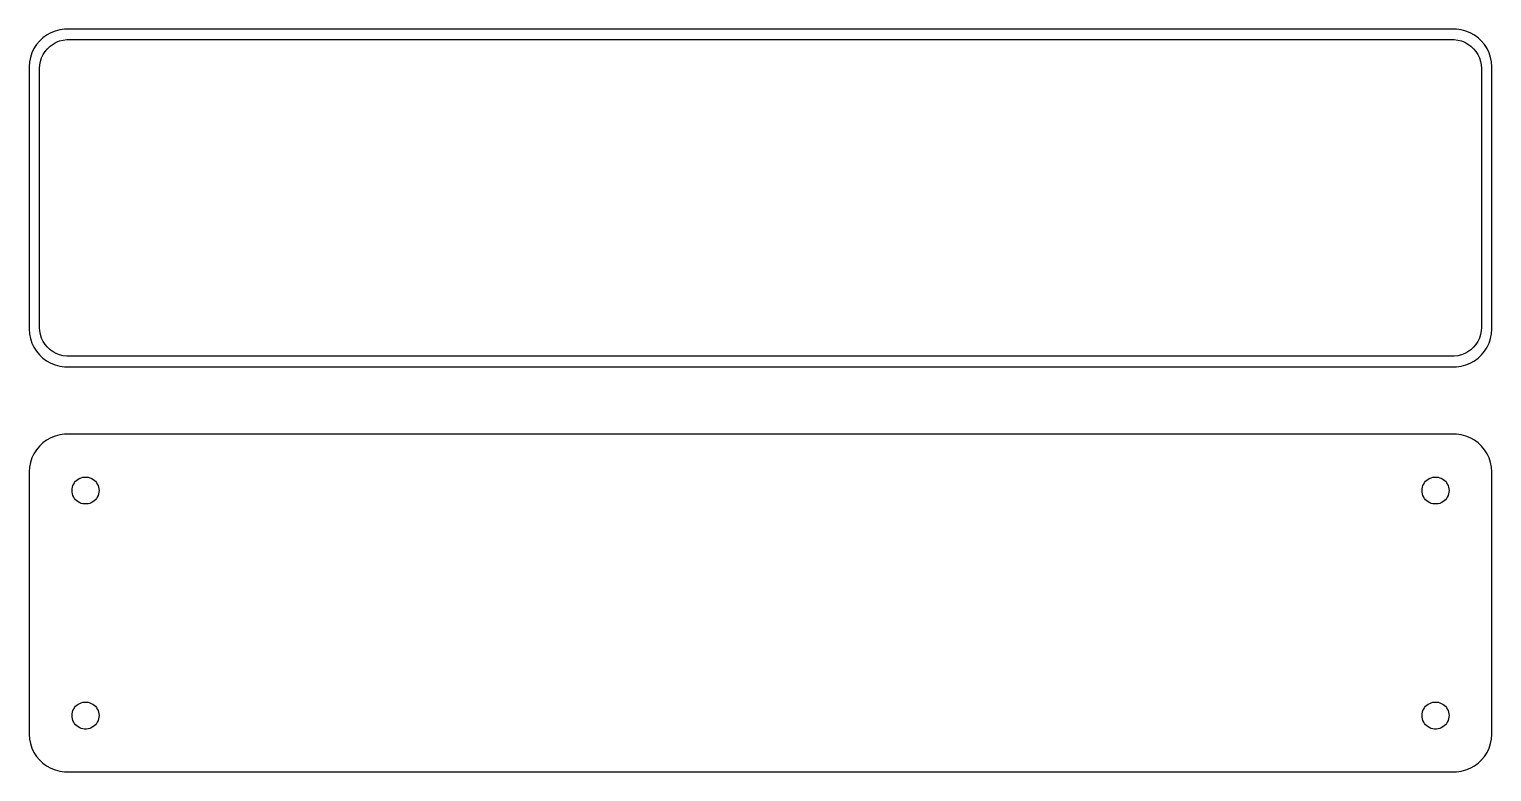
# Model space of a CAD drawing. Header units: metres. Extents: x -98 to 98, y 32 to 130.
import ezdxf

# ---------------------------------------------------------------- set-up
doc = ezdxf.new("R2010")
doc.units = ezdxf.units.M

msp = doc.modelspace()

# ---------------------------------------------------------------- linework, layer by layer
for p, q in [((-96.1448, 128.923), (-96.5451, 128.439)), ((-95.6871, 129.353), (-96.1448, 128.923)), ((-95.1791, 129.722), (-95.6871, 129.353)), ((-94.6289, 130.024), (-95.1791, 129.722)), ((-94.0451, 130.255), (-94.6289, 130.024)), ((-94.3234, 128.517), (-93.8975, 128.751)), ((-93.4369, 130.411), (-94.0451, 130.255)), ((-93.8975, 128.751), (-93.4457, 128.93)), ((-93.4457, 128.93), (-92.9751, 129.051)), ((-92.8139, 130.49), (-93.4369, 130.411)), ((-92.9751, 129.051), (-92.493, 129.112)), ((92.8139, 130.49), (-92.8139, 130.49)), ((-92.493, 129.112), (92.493, 129.112)), ((92.493, 129.112), (92.9751, 129.051)), ((93.4369, 130.411), (92.8139, 130.49)), ((92.9751, 129.051), (93.4457, 128.93)), ((94.0451, 130.255), (93.4369, 130.411)), ((93.4457, 128.93), (93.8975, 128.751)), ((93.8975, 128.751), (94.3234, 128.517)), ((94.6289, 130.024), (94.0451, 130.255)), ((95.1791, 129.722), (94.6289, 130.024)), ((95.6871, 129.353), (95.1791, 129.722)), ((96.1448, 128.923), (95.6871, 129.353)), ((96.5451, 128.439), (96.1448, 128.923)), ((-97.1489, 127.341), (-97.3429, 126.743)), ((-96.8815, 127.909), (-97.1489, 127.341)), ((-96.5451, 128.439), (-96.8815, 127.909)), ((-95.8477, 126.674), (-95.6408, 127.114)), ((-95.6408, 127.114), (-95.3805, 127.524)), ((-95.3805, 127.524), (-95.0707, 127.899)), ((-95.0707, 127.899), (-94.7165, 128.231)), ((-94.7165, 128.231), (-94.3234, 128.517)), ((94.3234, 128.517), (94.7165, 128.231)), ((94.7165, 128.231), (95.0707, 127.899)), ((95.0707, 127.899), (95.3805, 127.524)), ((95.3805, 127.524), (95.6408, 127.114)), ((95.6408, 127.114), (95.8477, 126.674)), ((96.8815, 127.909), (96.5451, 128.439)), ((97.1489, 127.341), (96.8815, 127.909)), ((97.3429, 126.743), (97.1489, 127.341)), ((-97.4606, 126.127), (-97.5, 125.5)), ((-97.5, 125.5), (-97.5, 90.5)), ((-97.3429, 126.743), (-97.4606, 126.127)), ((-96.1195, 125.25), (-96.089, 125.735)), ((-96.1195, 90.75), (-96.1195, 125.25)), ((-96.089, 125.735), (-95.9979, 126.212)), ((-95.9979, 126.212), (-95.8477, 126.674)), ((95.8477, 126.674), (95.9979, 126.212)), ((95.9979, 126.212), (96.089, 125.735)), ((96.089, 125.735), (96.1195, 125.25)), ((96.1195, 125.25), (96.1195, 90.75)), ((97.4606, 126.127), (97.3429, 126.743)), ((97.5, 125.5), (97.4606, 126.127)), ((97.5, 90.5), (97.5, 125.5)), ((-97.5, 90.5), (-97.4606, 89.8733)), ((-97.4606, 89.8733), (-97.3429, 89.2566)), ((-96.089, 90.265), (-96.1195, 90.75)), ((-95.9979, 89.7877), (-96.089, 90.265)), ((-95.8477, 89.3256), (-95.9979, 89.7877)), ((95.9979, 89.7877), (95.8477, 89.3256)), ((96.089, 90.265), (95.9979, 89.7877)), ((96.1195, 90.75), (96.089, 90.265)), ((97.3429, 89.2566), (97.4606, 89.8733)), ((97.4606, 89.8733), (97.5, 90.5)), ((-97.3429, 89.2566), (-97.1489, 88.6594)), ((-97.1489, 88.6594), (-96.8815, 88.0912)), ((-96.8815, 88.0912), (-96.5451, 87.5611)), ((-95.6408, 88.8859), (-95.8477, 89.3256)), ((-95.3805, 88.4756), (-95.6408, 88.8859)), ((-95.0707, 88.1012), (-95.3805, 88.4756)), ((-94.7165, 87.7685), (-95.0707, 88.1012)), ((-94.3234, 87.4829), (-94.7165, 87.7685)), ((94.7165, 87.7685), (94.3234, 87.4829)), ((95.0707, 88.1012), (94.7165, 87.7685)), ((95.3805, 88.4756), (95.0707, 88.1012)), ((95.6408, 88.8859), (95.3805, 88.4756)), ((95.8477, 89.3256), (95.6408, 88.8859)), ((96.5451, 87.5611), (96.8815, 88.0912)), ((96.8815, 88.0912), (97.1489, 88.6594)), ((97.1489, 88.6594), (97.3429, 89.2566)), ((-96.5451, 87.5611), (-96.1448, 87.0773)), ((-96.1448, 87.0773), (-95.6871, 86.6474)), ((-95.6871, 86.6474), (-95.1791, 86.2784)), ((-95.1791, 86.2784), (-94.6289, 85.9759)), ((-94.6289, 85.9759), (-94.0451, 85.7447)), ((-93.8975, 87.2488), (-94.3234, 87.4829)), ((-93.4457, 87.0699), (-93.8975, 87.2488)), ((-92.9751, 86.9491), (-93.4457, 87.0699)), ((-92.493, 86.8882), (-92.9751, 86.9491)), ((92.493, 86.8882), (-92.493, 86.8882)), ((92.9751, 86.9491), (92.493, 86.8882)), ((93.4457, 87.0699), (92.9751, 86.9491)), ((93.8975, 87.2488), (93.4457, 87.0699)), ((94.3234, 87.4829), (93.8975, 87.2488)), ((94.0451, 85.7447), (94.6289, 85.9759)), ((94.6289, 85.9759), (95.1791, 86.2784)), ((95.1791, 86.2784), (95.6871, 86.6474)), ((95.6871, 86.6474), (96.1448, 87.0773)), ((96.1448, 87.0773), (96.5451, 87.5611)), ((-94.0451, 85.7447), (-93.4369, 85.5886)), ((-93.4369, 85.5886), (-92.8139, 85.5099)), ((-92.8139, 85.5099), (92.8139, 85.5099)), ((92.8139, 85.5099), (93.4369, 85.5886)), ((93.4369, 85.5886), (94.0451, 85.7447)), ((-94.0451, 76.2553), (-94.6289, 76.0241)), ((-93.4369, 76.4114), (-94.0451, 76.2553)), ((-92.8139, 76.4901), (-93.4369, 76.4114)), ((92.8139, 76.4901), (-92.8139, 76.4901)), ((93.4369, 76.4114), (92.8139, 76.4901)), ((94.0451, 76.2553), (93.4369, 76.4114)), ((94.6289, 76.0241), (94.0451, 76.2553)), ((-96.5451, 74.4389), (-96.8815, 73.9088)), ((-96.1448, 74.9227), (-96.5451, 74.4389)), ((-95.6871, 75.3526), (-96.1448, 74.9227)), ((-95.1791, 75.7216), (-95.6871, 75.3526)), ((-94.6289, 76.0241), (-95.1791, 75.7216)), ((95.1791, 75.7216), (94.6289, 76.0241)), ((95.6871, 75.3526), (95.1791, 75.7216)), ((96.1448, 74.9227), (95.6871, 75.3526)), ((96.5451, 74.4389), (96.1448, 74.9227)), ((96.8815, 73.9088), (96.5451, 74.4389)), ((-97.3429, 72.7434), (-97.4606, 72.1267)), ((-97.1489, 73.3406), (-97.3429, 72.7434)), ((-96.8815, 73.9088), (-97.1489, 73.3406)), ((97.1489, 73.3406), (96.8815, 73.9088)), ((97.3429, 72.7434), (97.1489, 73.3406)), ((97.4606, 72.1267), (97.3429, 72.7434)), ((-97.4606, 72.1267), (-97.5, 71.5)), ((-97.5, 71.5), (-97.5, 36.5)), ((-91.4562, 70.058), (-91.3121, 70.2322)), ((-91.3121, 70.2322), (-91.1474, 70.3869)), ((-91.1474, 70.3869), (-90.9645, 70.5198)), ((-90.9645, 70.5198), (-90.7664, 70.6287)), ((-90.7664, 70.6287), (-90.5562, 70.7119)), ((-90.5562, 70.7119), (-90.3373, 70.7681)), ((-90.3373, 70.7681), (-90.113, 70.7964)), ((-90.113, 70.7964), (-89.887, 70.7964)), ((-89.887, 70.7964), (-89.6627, 70.7681)), ((-89.6627, 70.7681), (-89.4438, 70.7119)), ((-89.4438, 70.7119), (-89.2336, 70.6287)), ((-89.2336, 70.6287), (-89.0355, 70.5198)), ((-89.0355, 70.5198), (-88.8526, 70.3869)), ((-88.8526, 70.3869), (-88.6879, 70.2322)), ((-88.6879, 70.2322), (-88.5438, 70.058)), ((88.5438, 70.058), (88.6879, 70.2322)), ((88.6879, 70.2322), (88.8526, 70.3869)), ((88.8526, 70.3869), (89.0355, 70.5198)), ((89.0355, 70.5198), (89.2336, 70.6287)), ((89.2336, 70.6287), (89.4438, 70.7119)), ((89.4438, 70.7119), (89.6627, 70.7681)), ((89.6627, 70.7681), (89.887, 70.7964)), ((89.887, 70.7964), (90.113, 70.7964)), ((90.113, 70.7964), (90.3373, 70.7681)), ((90.3373, 70.7681), (90.5562, 70.7119)), ((90.5562, 70.7119), (90.7664, 70.6287)), ((90.7664, 70.6287), (90.9645, 70.5198)), ((90.9645, 70.5198), (91.1474, 70.3869)), ((91.1474, 70.3869), (91.3121, 70.2322)), ((91.3121, 70.2322), (91.4562, 70.058)), ((97.5, 71.5), (97.4606, 72.1267)), ((97.5, 36.5), (97.5, 71.5)), ((-91.8, 69), (-91.7858, 69.2256)), ((-91.7858, 68.7744), (-91.8, 69)), ((-91.7858, 69.2256), (-91.7434, 69.4476)), ((-91.7434, 68.5524), (-91.7858, 68.7744)), ((-91.7434, 69.4476), (-91.6736, 69.6626)), ((-91.6736, 68.3374), (-91.7434, 68.5524)), ((-91.6736, 69.6626), (-91.5773, 69.8671)), ((-91.5773, 68.1328), (-91.6736, 68.3374)), ((-91.5773, 69.8671), (-91.4562, 70.058)), ((-88.5438, 70.058), (-88.4226, 69.8671)), ((-88.4226, 69.8671), (-88.3264, 69.6626)), ((-88.3264, 68.3374), (-88.4226, 68.1328)), ((-88.3264, 69.6626), (-88.2565, 69.4476)), ((-88.2565, 68.5524), (-88.3264, 68.3374)), ((-88.2565, 69.4476), (-88.2142, 69.2256)), ((-88.2142, 68.7744), (-88.2565, 68.5524)), ((-88.2142, 69.2256), (-88.2, 69)), ((-88.2, 69), (-88.2142, 68.7744)), ((88.2, 69), (88.2142, 69.2256)), ((88.2142, 68.7744), (88.2, 69)), ((88.2142, 69.2256), (88.2565, 69.4476)), ((88.2565, 68.5524), (88.2142, 68.7744)), ((88.2565, 69.4476), (88.3264, 69.6626)), ((88.3264, 68.3374), (88.2565, 68.5524)), ((88.3264, 69.6626), (88.4226, 69.8671)), ((88.4226, 68.1328), (88.3264, 68.3374)), ((88.4226, 69.8671), (88.5438, 70.058)), ((91.4562, 70.058), (91.5773, 69.8671)), ((91.5773, 69.8671), (91.6736, 69.6626)), ((91.6736, 68.3374), (91.5773, 68.1328)), ((91.6736, 69.6626), (91.7434, 69.4476)), ((91.7434, 68.5524), (91.6736, 68.3374)), ((91.7434, 69.4476), (91.7858, 69.2256)), ((91.7858, 68.7744), (91.7434, 68.5524)), ((91.7858, 69.2256), (91.8, 69)), ((91.8, 69), (91.7858, 68.7744)), ((-91.4562, 67.942), (-91.5773, 68.1328)), ((-91.3121, 67.7678), (-91.4562, 67.942)), ((-91.1474, 67.6131), (-91.3121, 67.7678)), ((-90.9645, 67.4802), (-91.1474, 67.6131)), ((-90.7664, 67.3713), (-90.9645, 67.4802)), ((-90.5562, 67.2881), (-90.7664, 67.3713)), ((-90.3373, 67.2319), (-90.5562, 67.2881)), ((-90.113, 67.2036), (-90.3373, 67.2319)), ((-89.887, 67.2036), (-90.113, 67.2036)), ((-89.6627, 67.2319), (-89.887, 67.2036)), ((-89.4438, 67.2881), (-89.6627, 67.2319)), ((-89.2336, 67.3713), (-89.4438, 67.2881)), ((-89.0355, 67.4802), (-89.2336, 67.3713)), ((-88.8526, 67.6131), (-89.0355, 67.4802)), ((-88.6879, 67.7678), (-88.8526, 67.6131)), ((-88.5438, 67.942), (-88.6879, 67.7678)), ((-88.4226, 68.1328), (-88.5438, 67.942)), ((88.5438, 67.942), (88.4226, 68.1328)), ((88.6879, 67.7678), (88.5438, 67.942)), ((88.8526, 67.6131), (88.6879, 67.7678)), ((89.0355, 67.4802), (88.8526, 67.6131)), ((89.2336, 67.3713), (89.0355, 67.4802)), ((89.4438, 67.2881), (89.2336, 67.3713)), ((89.6627, 67.2319), (89.4438, 67.2881)), ((89.887, 67.2036), (89.6627, 67.2319)), ((90.113, 67.2036), (89.887, 67.2036)), ((90.3373, 67.2319), (90.113, 67.2036)), ((90.5562, 67.2881), (90.3373, 67.2319)), ((90.7664, 67.3713), (90.5562, 67.2881)), ((90.9645, 67.4802), (90.7664, 67.3713)), ((91.1474, 67.6131), (90.9645, 67.4802)), ((91.3121, 67.7678), (91.1474, 67.6131)), ((91.4562, 67.942), (91.3121, 67.7678)), ((91.5773, 68.1328), (91.4562, 67.942)), ((-91.8, 39), (-91.7858, 39.2256)), ((-91.7858, 38.7744), (-91.8, 39)), ((-91.7858, 39.2256), (-91.7434, 39.4476)), ((-91.7434, 39.4476), (-91.6736, 39.6626)), ((-91.6736, 39.6626), (-91.5773, 39.8672)), ((-91.5773, 39.8672), (-91.4562, 40.058)), ((-91.4562, 40.058), (-91.3121, 40.2322)), ((-91.3121, 40.2322), (-91.1474, 40.3869)), ((-91.1474, 40.3869), (-90.9645, 40.5198)), ((-90.9645, 40.5198), (-90.7664, 40.6287)), ((-90.7664, 40.6287), (-90.5562, 40.7119)), ((-90.5562, 40.7119), (-90.3373, 40.7681)), ((-90.3373, 40.7681), (-90.113, 40.7964)), ((-90.113, 40.7964), (-89.887, 40.7964)), ((-89.887, 40.7964), (-89.6627, 40.7681)), ((-89.6627, 40.7681), (-89.4438, 40.7119)), ((-89.4438, 40.7119), (-89.2336, 40.6287)), ((-89.2336, 40.6287), (-89.0355, 40.5198)), ((-89.0355, 40.5198), (-88.8526, 40.3869)), ((-88.8526, 40.3869), (-88.6879, 40.2322)), ((-88.6879, 40.2322), (-88.5438, 40.058)), ((-88.5438, 40.058), (-88.4226, 39.8672)), ((-88.4226, 39.8672), (-88.3264, 39.6626)), ((-88.3264, 39.6626), (-88.2565, 39.4476)), ((-88.2565, 39.4476), (-88.2142, 39.2256)), ((-88.2142, 39.2256), (-88.2, 39)), ((-88.2, 39), (-88.2142, 38.7744)), ((88.2, 39), (88.2142, 39.2256)), ((88.2142, 38.7744), (88.2, 39)), ((88.2142, 39.2256), (88.2565, 39.4476)), ((88.2565, 39.4476), (88.3264, 39.6626)), ((88.3264, 39.6626), (88.4226, 39.8672)), ((88.4226, 39.8672), (88.5438, 40.058)), ((88.5438, 40.058), (88.6879, 40.2322)), ((88.6879, 40.2322), (88.8526, 40.3869)), ((88.8526, 40.3869), (89.0355, 40.5198)), ((89.0355, 40.5198), (89.2336, 40.6287)), ((89.2336, 40.6287), (89.4438, 40.7119)), ((89.4438, 40.7119), (89.6627, 40.7681)), ((89.6627, 40.7681), (89.887, 40.7964)), ((89.887, 40.7964), (90.113, 40.7964)), ((90.113, 40.7964), (90.3373, 40.7681)), ((90.3373, 40.7681), (90.5562, 40.7119)), ((90.5562, 40.7119), (90.7664, 40.6287)), ((90.7664, 40.6287), (90.9645, 40.5198)), ((90.9645, 40.5198), (91.1474, 40.3869)), ((91.1474, 40.3869), (91.3121, 40.2322)), ((91.3121, 40.2322), (91.4562, 40.058)), ((91.4562, 40.058), (91.5773, 39.8672)), ((91.5773, 39.8672), (91.6736, 39.6626)), ((91.6736, 39.6626), (91.7434, 39.4476)), ((91.7434, 39.4476), (91.7858, 39.2256)), ((91.7858, 39.2256), (91.8, 39)), ((91.8, 39), (91.7858, 38.7744)), ((-91.7434, 38.5524), (-91.7858, 38.7744)), ((-91.6736, 38.3374), (-91.7434, 38.5524)), ((-91.5773, 38.1329), (-91.6736, 38.3374)), ((-91.4562, 37.942), (-91.5773, 38.1329)), ((-91.3121, 37.7678), (-91.4562, 37.942)), ((-91.1474, 37.6131), (-91.3121, 37.7678)), ((-90.9645, 37.4802), (-91.1474, 37.6131)), ((-90.7664, 37.3713), (-90.9645, 37.4802)), ((-90.5562, 37.2881), (-90.7664, 37.3713)), ((-90.3373, 37.2319), (-90.5562, 37.2881)), ((-90.113, 37.2036), (-90.3373, 37.2319)), ((-89.887, 37.2036), (-90.113, 37.2036)), ((-89.6627, 37.2319), (-89.887, 37.2036)), ((-89.4438, 37.2881), (-89.6627, 37.2319)), ((-89.2336, 37.3713), (-89.4438, 37.2881)), ((-89.0355, 37.4802), (-89.2336, 37.3713)), ((-88.8526, 37.6131), (-89.0355, 37.4802)), ((-88.6879, 37.7678), (-88.8526, 37.6131)), ((-88.5438, 37.942), (-88.6879, 37.7678)), ((-88.4226, 38.1329), (-88.5438, 37.942)), ((-88.3264, 38.3374), (-88.4226, 38.1329)), ((-88.2565, 38.5524), (-88.3264, 38.3374)), ((-88.2142, 38.7744), (-88.2565, 38.5524)), ((88.2565, 38.5524), (88.2142, 38.7744)), ((88.3264, 38.3374), (88.2565, 38.5524)), ((88.4226, 38.1329), (88.3264, 38.3374)), ((88.5438, 37.942), (88.4226, 38.1329)), ((88.6879, 37.7678), (88.5438, 37.942)), ((88.8526, 37.6131), (88.6879, 37.7678)), ((89.0355, 37.4802), (88.8526, 37.6131)), ((89.2336, 37.3713), (89.0355, 37.4802)), ((89.4438, 37.2881), (89.2336, 37.3713)), ((89.6627, 37.2319), (89.4438, 37.2881)), ((89.887, 37.2036), (89.6627, 37.2319)), ((90.113, 37.2036), (89.887, 37.2036)), ((90.3373, 37.2319), (90.113, 37.2036)), ((90.5562, 37.2881), (90.3373, 37.2319)), ((90.7664, 37.3713), (90.5562, 37.2881)), ((90.9645, 37.4802), (90.7664, 37.3713)), ((91.1474, 37.6131), (90.9645, 37.4802)), ((91.3121, 37.7678), (91.1474, 37.6131)), ((91.4562, 37.942), (91.3121, 37.7678)), ((91.5773, 38.1329), (91.4562, 37.942)), ((91.6736, 38.3374), (91.5773, 38.1329)), ((91.7434, 38.5524), (91.6736, 38.3374)), ((91.7858, 38.7744), (91.7434, 38.5524)), ((-97.5, 36.5), (-97.4606, 35.8733)), ((-97.4606, 35.8733), (-97.3429, 35.2566)), ((-97.3429, 35.2566), (-97.1489, 34.6594)), ((97.1489, 34.6594), (97.3429, 35.2566)), ((97.3429, 35.2566), (97.4606, 35.8733)), ((97.4606, 35.8733), (97.5, 36.5)), ((-97.1489, 34.6594), (-96.8815, 34.0912)), ((-96.8815, 34.0912), (-96.5451, 33.5611)), ((-96.5451, 33.5611), (-96.1448, 33.0773)), ((96.1448, 33.0773), (96.5451, 33.5611)), ((96.5451, 33.5611), (96.8815, 34.0912)), ((96.8815, 34.0912), (97.1489, 34.6594)), ((-96.1448, 33.0773), (-95.6871, 32.6474)), ((-95.6871, 32.6474), (-95.1791, 32.2784)), ((-95.1791, 32.2784), (-94.6289, 31.9759)), ((-94.6289, 31.9759), (-94.0451, 31.7447)), ((-94.0451, 31.7447), (-93.4369, 31.5886)), ((-93.4369, 31.5886), (-92.8139, 31.5099)), ((-92.8139, 31.5099), (92.8139, 31.5099)), ((92.8139, 31.5099), (93.4369, 31.5886)), ((93.4369, 31.5886), (94.0451, 31.7447)), ((94.0451, 31.7447), (94.6289, 31.9759)), ((94.6289, 31.9759), (95.1791, 32.2784)), ((95.1791, 32.2784), (95.6871, 32.6474)), ((95.6871, 32.6474), (96.1448, 33.0773))]:
    msp.add_line(p, q)

doc.saveas('drawing.dxf')
